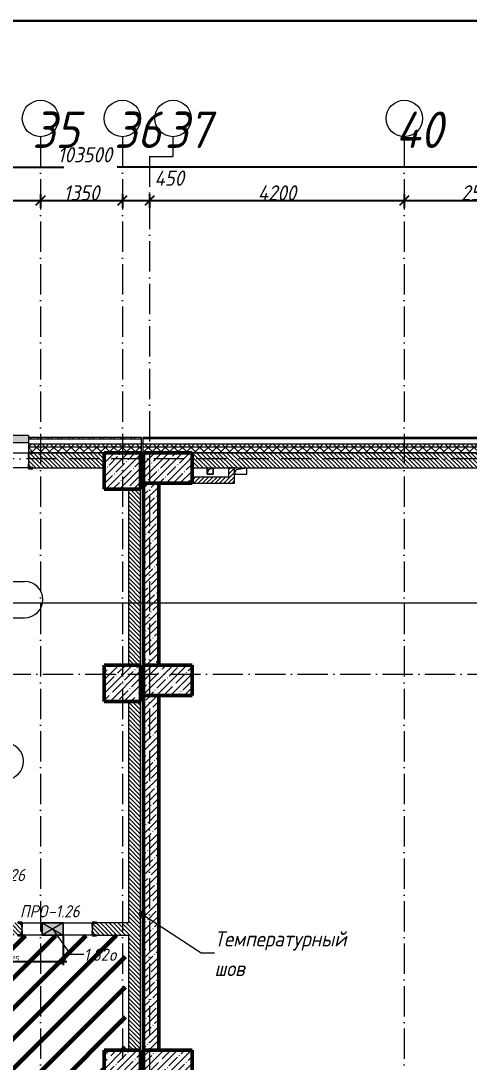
# Model space of a CAD drawing. Header units: millimetres. Extents: x -606178 to 312196, y -19338 to 632709.
# Drawn here: x -377656 to -370261, y 527430 to 544597 of the extents above; entities that cross this region are included whole.
import ezdxf

# ---------------------------------------------------------------- set-up
doc = ezdxf.new("R2010")
doc.units = ezdxf.units.MM
doc.linetypes.add('50_200_ШТРИХ_1Т_ш5_п1_п1_', pattern=[700, 500, -100, 0, -100])
for name, color, linetype, lineweight in [('6.4.1) Окр пт с инж. ПТ2.16', 3, 'Continuous', 60), ('A-____-____-DIMS', 7, 'Continuous', 9), ('A-DETL-GENF-OTLN', 7, 'Continuous', 9), ('A-FLOR-____-OTLN', 7, 'Continuous', 9), ('A-GENM-____-IDEN', 7, 'Continuous', 9), ('A-GENM-____-MCUT', 7, 'Continuous', 25), ('A-GENM-____-OTLN', 7, 'Continuous', 9), ('A-GENM-____-OTLN-1', 7, 'Continuous', 25), ('A-GLAZ-____-IDEN', 7, 'Continuous', 9), ('A-GLAZ-____-OTLN', 7, 'Continuous', 9), ('A-WALL-____-MCUT', 7, 'Continuous', 13), ('A-WALL-____-MCUT-1', 7, 'Continuous', 9), ('A-WALL-____-MCUT-2', 7, 'Continuous', 50), ('A-WALL-____-OTLN', 7, 'Continuous', 9), ('A-WALL-____-PATT-1', 7, 'Continuous', 9), ('A-WALL-FNSH-MCUT-1', 7, 'Continuous', 9), ('G-____-____-TEXT', 7, 'Continuous', 9), ('I-WALL-____-OTLN', 7, 'Continuous', 9), ('S-COLS-____-MCUT', 7, 'Continuous', 50), ('S-COLS-____-OTLN', 7, 'Continuous', 9), ('S-GRID-____-IDEN', 7, 'Continuous', 9), ('S-GRID-____-OTLN', 7, 'Continuous', 9), ('S-GRID-____-OTLN-1', 7, '50_200_ШТРИХ_1Т_ш5_п1_п1_', 9), ('Текстовые примечания', 7, 'Continuous', 9)]:
    doc.layers.add(name, color=color, linetype=linetype, lineweight=lineweight)
for name, color, linetype, lineweight, true_color in [('A-AREA-IDEN-1', 7, 'Continuous', 9, 0x000000), ('A-GLAZ-____-OTLN-1', 7, 'Continuous', 9, 0xc0c0c0), ('G-____-____-SYMB-1', 9, 'Continuous', 9, 0x808080)]:
    doc.layers.add(name, color=color, linetype=linetype, lineweight=lineweight, true_color=true_color)
doc.styles.add('ISOCPEUR_I_11', font='isocpeui.ttf', dxfattribs={"width": 0.9, "height": 200})
doc.styles.add('ISOCPEUR_I_7', font='isocpeui.ttf', dxfattribs={"width": 0.9, "height": 90})
doc.styles.add('ISOCPEUR_I_9', font='isocpeui.ttf', dxfattribs={"width": 0.9, "height": 250})
doc.dimstyles.new('ISO-1_8_0_9К_СРЕДНИЙ_Кладочные_2', dxfattribs={"dimscale": 304.8, "dimtxt": 89.638306, "dimasz": 0.246063, "dimexe": 0.19685, "dimexo": 0, "dimgap": 0, "dimtad": 1, "dimdec": 3, "dimrnd": 0.001, "dimdsep": 46, "dimtxsty": 'ISOCPEUR_I_7', "dimblk1": 'OBLIQUE', "dimblk2": 'OBLIQUE', "dimsah": 1, "dimcen": 0.09, "dimdle": 0.19685, "dimazin": 0, "dimtfac": 1, "dimtdec": 4, "dimtix": 1, "dimtmove": 1, "dimatfit": 3, "dimfxl": 1, "dimtvp": 1, "dimtolj": 1, "dimtzin": 0, "dimarcsym": 2})
doc.dimstyles.new('ISO-2_5_0_9К_БОЛЬШОЙ_ОСИ', dxfattribs={"dimscale": 304.8, "dimtxt": 248.995294, "dimasz": 0.492126, "dimexe": 0.393701, "dimexo": 0, "dimgap": 0, "dimtad": 1, "dimdec": 0, "dimzin": 0, "dimdsep": 46, "dimtxsty": 'ISOCPEUR_I_9', "dimblk1": 'OBLIQUE', "dimblk2": 'OBLIQUE', "dimsah": 1, "dimcen": 0.09, "dimdle": 0.393701, "dimazin": 0, "dimtfac": 1, "dimtdec": 4, "dimtix": 1, "dimtmove": 0, "dimatfit": 3, "dimfxl": 1, "dimtvp": 1, "dimtolj": 1, "dimtzin": 0, "dimarcsym": 2})
doc.dimstyles.new('ISO-2_5_0_9К_БОЛЬШОЙ_ОСИ_1', dxfattribs={"dimscale": 304.8, "dimtxt": 248.995294, "dimasz": 0.492126, "dimexe": 0.393701, "dimexo": 0, "dimgap": 0, "dimtad": 1, "dimdec": 0, "dimzin": 0, "dimdsep": 46, "dimtxsty": 'ISOCPEUR_I_9', "dimblk1": 'OBLIQUE', "dimblk2": 'OBLIQUE', "dimsah": 1, "dimcen": 0.09, "dimdle": 0.393701, "dimazin": 0, "dimtfac": 1, "dimtdec": 4, "dimtix": 1, "dimtmove": 1, "dimatfit": 3, "dimfxl": 1, "dimtvp": 1, "dimtolj": 1, "dimtzin": 0, "dimarcsym": 2})
doc.dimstyles.new('ISO-2_5_0_9К_БОЛЬШОЙ_ОСИ_2', dxfattribs={"dimscale": 304.8, "dimtxt": 248.995294, "dimasz": 0.492126, "dimexe": 0.393701, "dimexo": 0, "dimgap": 0, "dimtad": 1, "dimdec": 0, "dimzin": 0, "dimdsep": 46, "dimtxsty": 'ISOCPEUR_I_9', "dimblk1": 'OBLIQUE', "dimblk2": 'OBLIQUE', "dimsah": 1, "dimcen": 0.09, "dimdle": 0.393701, "dimazin": 0, "dimtfac": 1, "dimtdec": 4, "dimtix": 1, "dimtmove": 2, "dimatfit": 3, "dimfxl": 1, "dimtvp": 1, "dimtolj": 1, "dimtzin": 0, "dimarcsym": 2})
pattern_1 = [(135, (-425830.77, 451794.26), (-35.35534, -35.35534), [])]
pattern_2 = [(45, (-425830.77, 451794.26), (-35.35534, 35.35534), [])]
pattern_3 = [(45, (-425830.77, 451794.26), (-114.04925, 114.04925), []), (45, (-425716.72, 451794.26), (-114.04925, 114.04925), [201.612, -40.322, 3.353, -36.97])]
pattern_4 = [(45, (-425830.77, 451794.26), (-85.53659, 85.53659), []), (45, (-425773.75, 451794.26), (-85.53659, 85.53659), [])]
pattern_5 = [(45, (-425830.77, 451794.26), (-70.71068, 70.71068), []), (135, (-425830.77, 451794.26), (-70.71068, -70.71068), [])]

# ---------------------------------------------------------------- blocks, each defined once
blk = doc.blocks.new('BSC_Колонна _Прямоугольная - 500х800-V15-АР1_План отверстий 1 этажа в осях 1-64_Ю-ЯЯ')
at = {"layer": 'S-COLS-____-OTLN'}
h = blk.add_hatch(dxfattribs=at)
h.set_pattern_fill('FP_19', color=256, style=0, pattern_type=2)
h.set_pattern_definition([(315, (-85431.04, 50600), (114.04925, 114.04925), []), (315, (-85431.04, 50485.95), (114.04925, 114.04925), [201.613, -40.323, 3.353, -36.97])])
h.paths.add_polyline_path([(-250, 400), (-250, -400), (250, -400), (250, 400)], flags=0)
at = {"layer": 'S-COLS-____-MCUT'}
for p, q in [((250, 400), (-250, 400)), ((-250, 400), (-250, -400)), ((250, -400), (250, 400)), ((-250, -400), (250, -400))]:
    blk.add_line(p, q, dxfattribs=at)
blk = doc.blocks.new('BSC_Колонна _Прямоугольная - 600х600-V92-АР1_План отверстий 1 этажа в осях 1-64_Ю-ЯЯ')
at = {"layer": 'S-COLS-____-OTLN'}
h = blk.add_hatch(dxfattribs=at)
h.set_pattern_fill('FP_102', color=256, style=0, pattern_type=2)
h.set_pattern_definition([(45, (-49850, -85381.04), (-114.04925, 114.04925), []), (45, (-49735.95, -85381.04), (-114.04925, 114.04925), [201.613, -40.323, 3.353, -36.97])])
h.paths.add_polyline_path([(-300, -300), (300, -300), (300, 300), (-300, 300)], flags=0)
at = {"layer": 'S-COLS-____-MCUT'}
for p, q in [((300, 300), (-300, 300)), ((-300, 300), (-300, -300)), ((300, -300), (300, 300)), ((-300, -300), (300, -300))]:
    blk.add_line(p, q, dxfattribs=at)
blk = doc.blocks.new('BSC_Колонна _Прямоугольная - 500х800-V93-АР1_План отверстий 1 этажа в осях 1-64_Ю-ЯЯ')
at = {"layer": 'S-COLS-____-OTLN'}
h = blk.add_hatch(dxfattribs=at)
h.set_pattern_fill('FP_103', color=256, style=0, pattern_type=2)
h.set_pattern_definition([(315, (-81931.04, 50600), (114.04925, 114.04925), []), (315, (-81931.04, 50485.95), (114.04925, 114.04925), [201.613, -40.323, 3.353, -36.97])])
h.paths.add_polyline_path([(-250, -400), (250, -400), (250, 400), (-250, 400)], flags=0)
at = {"layer": 'S-COLS-____-MCUT'}
for p, q in [((250, 400), (-250, 400)), ((-250, 400), (-250, -400)), ((250, -400), (250, 400)), ((-250, -400), (250, -400))]:
    blk.add_line(p, q, dxfattribs=at)
blk = doc.blocks.new('BSC_Колонна _Прямоугольная - 500х800-V94-АР1_План отверстий 1 этажа в осях 1-64_Ю-ЯЯ')
at = {"layer": 'S-COLS-____-OTLN'}
h = blk.add_hatch(dxfattribs=at)
h.set_pattern_fill('FP_104', color=256, style=0, pattern_type=2)
h.set_pattern_definition([(315, (-75581.04, 50600), (114.04925, 114.04925), []), (315, (-75581.04, 50485.95), (114.04925, 114.04925), [201.613, -40.323, 3.353, -36.97])])
h.paths.add_polyline_path([(-250, -400), (250, -400), (250, 400), (-250, 400)], flags=0)
at = {"layer": 'S-COLS-____-MCUT'}
for p, q in [((250, 400), (-250, 400)), ((-250, 400), (-250, -400)), ((250, -400), (250, 400)), ((-250, -400), (250, -400))]:
    blk.add_line(p, q, dxfattribs=at)
blk = doc.blocks.new('BSC_Колонна _Прямоугольная - 600х600-V104-АР1_План отверстий 1 этажа в осях 1-64_Ю-ЯЯ')
at = {"layer": 'S-COLS-____-OTLN'}
h = blk.add_hatch(dxfattribs=at)
h.set_pattern_fill('FP_115', color=256, style=0, pattern_type=2)
h.set_pattern_definition([(45, (-49850, -81881.04), (-114.04925, 114.04925), []), (45, (-49735.95, -81881.04), (-114.04925, 114.04925), [201.613, -40.323, 3.353, -36.97])])
h.paths.add_polyline_path([(-300, -300), (300, -300), (300, 300), (-300, 300)], flags=0)
at = {"layer": 'S-COLS-____-MCUT'}
for p, q in [((300, 300), (-300, 300)), ((-300, 300), (-300, -300)), ((300, -300), (300, 300)), ((-300, -300), (300, -300))]:
    blk.add_line(p, q, dxfattribs=at)
blk = doc.blocks.new('BSC_Колонна _Прямоугольная - 600х600-V105-АР1_План отверстий 1 этажа в осях 1-64_Ю-ЯЯ')
at = {"layer": 'S-COLS-____-OTLN'}
h = blk.add_hatch(dxfattribs=at)
h.set_pattern_fill('FP_116', color=256, style=0, pattern_type=2)
h.set_pattern_definition([(45, (-49850, -75531.04), (-114.04925, 114.04925), []), (45, (-49735.95, -75531.04), (-114.04925, 114.04925), [201.613, -40.323, 3.353, -36.97])])
h.paths.add_polyline_path([(-300, -300), (300, -300), (300, 300), (-300, 300)], flags=0)
at = {"layer": 'S-COLS-____-MCUT'}
for p, q in [((300, 300), (-300, 300)), ((-300, 300), (-300, -300)), ((300, -300), (300, 300)), ((-300, -300), (300, -300))]:
    blk.add_line(p, q, dxfattribs=at)
blk = doc.blocks.new('Фахверк_СКБ_Уголок - 250_3520-27500975-АР1_План отверстий 1 этажа в осях 1-64_Ю-ЯЯ')
at = {"layer": 'A-GENM-____-MCUT'}
for p, q in [((200, 181), (125, 181)), ((125, 181), (125, 106)), ((131, 106), (131, 175)), ((131, 175), (200, 175)), ((200, 175), (200, 181)), ((125, 106), (131, 106)), ((131, -6), (125, -6)), ((125, -6), (125, -81)), ((125, -81), (200, -81)), ((131, -75), (131, -6)), ((200, -75), (131, -75)), ((200, -81), (200, -75))]:
    blk.add_line(p, q, dxfattribs=at)
blk = doc.blocks.new('154_Стойка_СКБ_Уголок - СМ-2230_200-28216496-АР1_План отверстий 1 этажа в осях 1-64_Ю-ЯЯ')
at = {"layer": 'A-GENM-____-MCUT'}
for p, q in [((125, 156), (125, 81)), ((200, 156), (125, 156)), ((125, 81), (131, 81)), ((131, 19), (125, 19)), ((125, 19), (125, -56)), ((131, 81), (131, 150)), ((131, 150), (200, 150)), ((131, -50), (131, 19)), ((200, 150), (200, 156)), ((125, -56), (200, -56)), ((200, -50), (131, -50)), ((200, -56), (200, -50))]:
    blk.add_line(p, q, dxfattribs=at)
blk = doc.blocks.new('AR_Отверстие прямоугольное _в плите_ - AR_Отверстие прямоугольное _в плите_-30459868-АР1_План отверстий 1 этажа в осях 1-64_Ю-ЯЯ')
at = {"layer": 'A-GENM-____-OTLN'}
for p, q in [((-50, 50), (-50, -50)), ((-50, -50), (-25, 25)), ((-25, 25), (50, 50)), ((50, -50), (50, 50)), ((-50, -50), (50, -50))]:
    blk.add_line(p, q, dxfattribs=at)
blk = doc.blocks.new('AR_Отверстие прямоугольное _в плите_ - AR_Отверстие прямоугольное _в плите_-V203-АР1_План отверстий 1 этажа в осях 1-64_Ю-ЯЯ')
at = {"layer": 'A-GENM-____-OTLN'}
for p, q in [((-100, -50), (-75, 25)), ((-75, 25), (100, 50)), ((100, -50), (100, 50)), ((-100, -50), (100, -50))]:
    blk.add_line(p, q, dxfattribs=at)
blk = doc.blocks.new('Отлив_СКБ - Отлив витража_120_НВФ-31885689-АР1_План отверстий 1 этажа в осях 1-64_Ю-ЯЯ')
at = {"layer": 'A-GLAZ-____-OTLN-1'}
for points in [[(1800, 2), (1800, 120), (0, 120), (0, 2), (750, 2)], [(1800, 0), (1800, 2), (0, 2), (0, 0), (750, 0)]]:
    blk.add_hatch(color=256, dxfattribs=at).paths.add_polyline_path(points, flags=0)
at = {"layer": 'A-GLAZ-____-OTLN'}
for p, q in [((0, 83), (0, 120)), ((1800, 120), (0, 120)), ((0, 2), (1800, 2)), ((1800, 120), (1800, 83)), ((1800, 0), (0, 0))]:
    blk.add_line(p, q, dxfattribs=at)
blk = doc.blocks.new('AR_Отверстие прямоугольное _в стене_ - AR_Отверстие прямоугольное _в стене__ОВ-36706253-АР1_План отверстий 1 этажа в осях 1-64_Ю-ЯЯ')
at = {"layer": 'A-GLAZ-____-OTLN'}
blk.add_hatch(color=256, dxfattribs=at).paths.add_polyline_path([(175, -100), (175, 100), (-175, 100), (-175, -100)], flags=0)
at = {"layer": 'A-DETL-GENF-OTLN'}
for p, q in [((-175, -100), (-175, 100)), ((-175, 100), (175, 100)), ((175, 100), (-175, -100)), ((-175, 100), (175, -100)), ((175, 100), (-175, 100)), ((-175, 100), (-175, -100)), ((175, 100), (175, -100)), ((175, -100), (175, 100)), ((175, -100), (-175, -100)), ((-175, -100), (175, -100))]:
    blk.add_line(p, q, dxfattribs=at)
blk = doc.blocks.new('Ось сетки - Круг_Ø6_00__ISO-2_5_0_9K_-25732049-АР1_План отверстий 1 этажа в осях 1-64_Ю-ЯЯ')
at = {"layer": 'S-GRID-____-IDEN'}
blk.add_circle((0, 0), 3, dxfattribs=at)
blk = doc.blocks.new('_Oblique')
at = {"color": 0, "linetype": 'ByBlock', "lineweight": -2}
blk.add_line((-0.5, -0.5), (0.5, 0.5), dxfattribs=at)
blk = doc.blocks.new('*D4374')
at = {"layer": 'A-____-____-DIMS', "color": 0, "lineweight": -2, "transparency": 16777216}
for p, q in [((-379751, 541635), (-377211, 541635)), ((-379631, 541741), (-379631, 541515)), ((-377331, 541741), (-377331, 541515))]:
    blk.add_line(p, q, dxfattribs=at)
at = {"layer": 'Defpoints', "color": 0, "transparency": 16777216}
for p in [(-379631, 541741), (-377331, 541741), (-377331, 541635)]:
    blk.add_point(p, dxfattribs=at)
at = {"layer": 'A-____-____-DIMS', "color": 0, "lineweight": -2, "transparency": 16777216, "xscale": 150, "yscale": 150, "zscale": 150, "rotation": 180}
blk.add_blockref('_Oblique', (-379631, 541635), dxfattribs=at)
at = {"layer": 'A-____-____-DIMS', "color": 0, "lineweight": -2, "transparency": 16777216, "xscale": 150, "yscale": 150, "zscale": 150}
blk.add_blockref('_Oblique', (-377331, 541635), dxfattribs=at)
at = {"layer": 'A-____-____-DIMS', "color": 0, "transparency": 16777216, "insert": (-378481, 541760), "char_height": 250, "width": 758.48, "attachment_point": 5, "style": 'ISOCPEUR_I_9'}
blk.add_mtext('\\A1;2300', dxfattribs=at)
blk = doc.blocks.new('*D4375')
at = {"layer": 'A-____-____-DIMS', "color": 0, "lineweight": -2, "transparency": 16777216}
for p, q in [((-377451, 541635), (-375861, 541635)), ((-377331, 541741), (-377331, 541515)), ((-375981, 541741), (-375981, 541515))]:
    blk.add_line(p, q, dxfattribs=at)
at = {"layer": 'Defpoints', "color": 0, "transparency": 16777216}
for p in [(-377331, 541741), (-375981, 541741), (-375981, 541635)]:
    blk.add_point(p, dxfattribs=at)
at = {"layer": 'A-____-____-DIMS', "color": 0, "lineweight": -2, "transparency": 16777216, "xscale": 150, "yscale": 150, "zscale": 150, "rotation": 180}
blk.add_blockref('_Oblique', (-377331, 541635), dxfattribs=at)
at = {"layer": 'A-____-____-DIMS', "color": 0, "lineweight": -2, "transparency": 16777216, "xscale": 150, "yscale": 150, "zscale": 150}
blk.add_blockref('_Oblique', (-375981, 541635), dxfattribs=at)
at = {"layer": 'A-____-____-DIMS', "color": 0, "transparency": 16777216, "insert": (-376656, 541760), "char_height": 250, "width": 701.02, "attachment_point": 5, "style": 'ISOCPEUR_I_9'}
blk.add_mtext('\\A1;1350', dxfattribs=at)
blk = doc.blocks.new('*D4376')
at = {"layer": 'A-____-____-DIMS', "color": 0, "lineweight": -2, "transparency": 16777216}
for p, q in [((-376101, 541635), (-375411, 541635)), ((-375981, 541741), (-375981, 541515)), ((-375531, 541741), (-375531, 541515))]:
    blk.add_line(p, q, dxfattribs=at)
at = {"layer": 'Defpoints', "color": 0, "transparency": 16777216}
for p in [(-375981, 541741), (-375531, 541741), (-375531, 541635)]:
    blk.add_point(p, dxfattribs=at)
at = {"layer": 'A-____-____-DIMS', "color": 0, "lineweight": -2, "transparency": 16777216, "xscale": 150, "yscale": 150, "zscale": 150, "rotation": 180}
blk.add_blockref('_Oblique', (-375981, 541635), dxfattribs=at)
at = {"layer": 'A-____-____-DIMS', "color": 0, "lineweight": -2, "transparency": 16777216, "xscale": 150, "yscale": 150, "zscale": 150}
blk.add_blockref('_Oblique', (-375531, 541635), dxfattribs=at)
at = {"layer": 'A-____-____-DIMS', "color": 0, "transparency": 16777216, "insert": (-375451, 542128), "char_height": 250, "width": 591.84, "attachment_point": 1, "line_spacing_factor": 1.149209, "style": 'ISOCPEUR_I_9'}
blk.add_mtext('\\A1;450', dxfattribs=at)
blk = doc.blocks.new('*D4377')
at = {"layer": 'A-____-____-DIMS', "color": 0, "lineweight": -2, "transparency": 16777216}
for p, q in [((-375651, 541635), (-371211, 541635)), ((-375531, 541741), (-375531, 541515)), ((-371331, 541741), (-371331, 541515))]:
    blk.add_line(p, q, dxfattribs=at)
at = {"layer": 'Defpoints', "color": 0, "transparency": 16777216}
for p in [(-375531, 541741), (-371331, 541741), (-371331, 541635)]:
    blk.add_point(p, dxfattribs=at)
at = {"layer": 'A-____-____-DIMS', "color": 0, "lineweight": -2, "transparency": 16777216, "xscale": 150, "yscale": 150, "zscale": 150, "rotation": 180}
blk.add_blockref('_Oblique', (-375531, 541635), dxfattribs=at)
at = {"layer": 'A-____-____-DIMS', "color": 0, "lineweight": -2, "transparency": 16777216, "xscale": 150, "yscale": 150, "zscale": 150}
blk.add_blockref('_Oblique', (-371331, 541635), dxfattribs=at)
at = {"layer": 'A-____-____-DIMS', "color": 0, "transparency": 16777216, "insert": (-373431, 541760), "char_height": 250, "width": 781.46, "attachment_point": 5, "style": 'ISOCPEUR_I_9'}
blk.add_mtext('\\A1;4200', dxfattribs=at)
blk = doc.blocks.new('*D4378')
at = {"layer": 'A-____-____-DIMS', "color": 0, "lineweight": -2, "transparency": 16777216}
for p, q in [((-371451, 541635), (-368711, 541635)), ((-371331, 541741), (-371331, 541515)), ((-368831, 541741), (-368831, 541515))]:
    blk.add_line(p, q, dxfattribs=at)
at = {"layer": 'Defpoints', "color": 0, "transparency": 16777216}
for p in [(-371331, 541741), (-368831, 541741), (-368831, 541635)]:
    blk.add_point(p, dxfattribs=at)
at = {"layer": 'A-____-____-DIMS', "color": 0, "lineweight": -2, "transparency": 16777216, "xscale": 150, "yscale": 150, "zscale": 150, "rotation": 180}
blk.add_blockref('_Oblique', (-371331, 541635), dxfattribs=at)
at = {"layer": 'A-____-____-DIMS', "color": 0, "lineweight": -2, "transparency": 16777216, "xscale": 150, "yscale": 150, "zscale": 150}
blk.add_blockref('_Oblique', (-368831, 541635), dxfattribs=at)
at = {"layer": 'A-____-____-DIMS', "color": 0, "transparency": 16777216, "insert": (-370081, 541760), "char_height": 250, "width": 758.48, "attachment_point": 5, "style": 'ISOCPEUR_I_9'}
blk.add_mtext('\\A1;2500', dxfattribs=at)
blk = doc.blocks.new('*D4393')
at = {"layer": 'A-____-____-DIMS', "color": 0, "lineweight": -2, "transparency": 16777216}
for p, q in [((-428301, 542187), (-376947, 542187)), ((-428181, 542293), (-428181, 542067)), ((-324561, 542187), (-376068, 542187)), ((-324681, 542293), (-324681, 542067))]:
    blk.add_line(p, q, dxfattribs=at)
at = {"layer": 'Defpoints', "color": 0, "transparency": 16777216}
for p in [(-428181, 542293), (-324681, 542293), (-324681, 542187)]:
    blk.add_point(p, dxfattribs=at)
at = {"layer": 'A-____-____-DIMS', "color": 0, "lineweight": -2, "transparency": 16777216, "xscale": 150, "yscale": 150, "zscale": 150, "rotation": 180}
blk.add_blockref('_Oblique', (-428181, 542187), dxfattribs=at)
at = {"layer": 'A-____-____-DIMS', "color": 0, "lineweight": -2, "transparency": 16777216, "xscale": 150, "yscale": 150, "zscale": 150}
blk.add_blockref('_Oblique', (-324681, 542187), dxfattribs=at)
at = {"layer": 'A-____-____-DIMS', "color": 0, "transparency": 16777216, "insert": (-377048, 542514), "char_height": 250, "width": 1080.26, "attachment_point": 1, "line_spacing_factor": 1.149209, "style": 'ISOCPEUR_I_9'}
blk.add_mtext('\\A1;103500', dxfattribs=at)
blk = doc.blocks.new('*D4479')
at = {"layer": 'A-____-____-DIMS', "color": 0, "lineweight": -2, "transparency": 16777216}
for p, q in [((-378681, 529519), (-378681, 529030)), ((-376956, 529519), (-376956, 529030)), ((-378741, 529090), (-376896, 529090))]:
    blk.add_line(p, q, dxfattribs=at)
at = {"layer": 'Defpoints', "color": 0, "transparency": 16777216}
for p in [(-378681, 529519), (-376956, 529519), (-376956, 529090)]:
    blk.add_point(p, dxfattribs=at)
at = {"layer": 'A-____-____-DIMS', "color": 0, "lineweight": -2, "transparency": 16777216, "xscale": 75, "yscale": 75, "zscale": 75, "rotation": 180}
blk.add_blockref('_Oblique', (-378681, 529090), dxfattribs=at)
at = {"layer": 'A-____-____-DIMS', "color": 0, "lineweight": -2, "transparency": 16777216, "xscale": 75, "yscale": 75, "zscale": 75}
blk.add_blockref('_Oblique', (-376956, 529090), dxfattribs=at)
at = {"layer": 'A-____-____-DIMS', "color": 0, "transparency": 16777216, "insert": (-377818, 529135), "char_height": 90, "width": 504.73, "attachment_point": 5, "style": 'ISOCPEUR_I_7'}
blk.add_mtext('\\A1;1725', dxfattribs=at)
blk = doc.blocks.new('AAR_СКБ_Марка_помещения_1_5 ммп - Номер _ Площадь-27962135-АИ_План этажа_Стены_1')
at = {"layer": 'A-AREA-IDEN-1'}
for p, q in [((-2.987, 3), (3.013, 3)), ((-2.987, 0), (3.013, 0))]:
    blk.add_line(p, q, dxfattribs=at)
for centre, start, end in [((-2.987, 1.5), 90, 270), ((3.013, 1.5), 270, 90)]:
    blk.add_arc(centre, 1.5, start, end, dxfattribs=at)

msp = doc.modelspace()

# ---------------------------------------------------------------- hatches: boundary and pattern name
at = {"layer": '6.4.1) Окр пт с инж. ПТ2.16'}
h = msp.add_hatch(dxfattribs=at)
h.set_pattern_fill('ANSI31', color=256, scale=111)
h.paths.add_polyline_path([(-391355.7712, 533624.9536), (-391380.7712, 533624.9536), (-391380.7712, 533618.9536), (-391455.7712, 533618.9536), (-393330.7712, 533624.6861), (-393330.7712, 533618.9536), (-393418.2712, 533618.9536), (-393418.2712, 526515.3011), (-386255.7712, 526515.3011), (-386255.7712, 526520.9536), (-386180.7712, 526520.9536), (-385030.7712, 526520.0692), (-385030.7712, 526520.9536), (-384955.7712, 526520.9536), (-382505.7712, 526518.6926), (-382505.7712, 526521.3011), (-382430.7712, 526521.3011), (-381280.7712, 526519.3845), (-381280.7712, 526521.3011), (-381205.7712, 526521.3011), (-378830.7712, 526515.3011), (-378830.7712, 525915.3011), (-378830.7712, 521330.3011), (-378824.7712, 521330.3011), (-378824.7712, 521255.3011), (-378829.119, 520255.3011), (-378824.7712, 520255.3011), (-378824.7712, 520180.3011), (-378830.7712, 519875.3011), (-375930.7712, 519875.3011), (-375930.7712, 521575.3011), (-376280.7712, 521575.3011), (-376280.7712, 522175.3011), (-375930.7712, 522175.3011), (-375930.7712, 527025.3011), (-376280.7712, 527025.3011), (-376280.7712, 527625.3011), (-375930.7712, 527625.3011), (-375930.7712, 529525.3011), (-376405.7712, 529525.3011), (-376405.7712, 529519.3011), (-376480.7712, 529519.3011), (-377630.7712, 529519.765), (-377630.7712, 529519.3011), (-377705.7712, 529519.3011), (-391355.7712, 529525.3011)])
at = {"layer": 'A-WALL-____-PATT-1'}
h = msp.add_hatch(dxfattribs=at)
h.set_pattern_fill('FP_3', color=256, style=0, pattern_type=2)
h.set_pattern_definition(pattern_4)
h.paths.add_polyline_path([(-375665.7712, 537705.3011), (-375665.7712, 537725.3011), (-377530.7712, 537725.3011), (-377530.7712, 537705.3011), (-376356.1612, 537705.3011)], flags=0)
h.paths.add_polyline_path([(-379330.7712, 537705.3011), (-379330.7712, 537725.3011), (-381030.7712, 537725.3011), (-381030.7712, 537705.3011), (-379891.1626, 537705.3011)], flags=0)
h.paths.add_polyline_path([(-382830.7712, 537705.3011), (-382830.7712, 537725.3011), (-384530.7712, 537725.3011), (-384530.7712, 537705.3011), (-383426.1639, 537705.3011)], flags=0)
h.paths.add_polyline_path([(-386330.7712, 537705.3011), (-386330.7712, 537725.3011), (-388030.7712, 537725.3011), (-388030.7712, 537705.3011), (-386961.1652, 537705.3011)], flags=0)
h.paths.add_polyline_path([(-391455.7712, 537705.3011), (-389830.7712, 537705.3011), (-389830.7712, 537725.3011), (-391455.7712, 537725.3011)], flags=0)
h.paths.add_polyline_path([(-393427.7712, 537705.3011), (-393330.7712, 537705.3011), (-393330.7712, 537725.3011), (-394230.7712, 537725.3011), (-394230.7712, 537705.3011), (-394031.1679, 537705.3011)], flags=0)
h.paths.add_polyline_path([(-398980.7712, 537705.3011), (-398980.7712, 537725.3011), (-400050.7712, 537725.3011), (-400050.7712, 537705.3011)], flags=0)
h.paths.add_polyline_path([(-396030.7712, 537705.3011), (-396030.7712, 537725.3011), (-397180.7712, 537725.3011), (-397180.7712, 537705.3011)], flags=0)
h.paths.add_polyline_path([(-401960.7712, 537705.3011), (-401850.7712, 537705.3011), (-401850.7712, 537725.3011), (-401960.7712, 537725.3011)], flags=0)
h = msp.add_hatch(dxfattribs=at)
h.set_pattern_fill('FP_3', color=256, style=0, pattern_type=2)
h.set_pattern_definition(pattern_4)
h.paths.add_polyline_path([(-351115.7712, 537705.3011), (-351115.7712, 537725.3011), (-375645.7712, 537725.3011), (-375645.7712, 537705.3011), (-351611.1519, 537705.3011)], flags=0)
h = msp.add_hatch(dxfattribs=at)
h.set_pattern_fill('FP_1', color=256, style=0, pattern_type=2)
h.set_pattern_definition(pattern_5)
h.paths.add_polyline_path([(-376356.1612, 537575.3011), (-375665.7712, 537575.3011), (-375665.7712, 537625.3011), (-377530.7712, 537625.3011), (-377530.7712, 537575.3011)], flags=0)
h.paths.add_polyline_path([(-381030.7712, 537575.3011), (-379330.7712, 537575.3011), (-379330.7712, 537625.3011), (-381030.7712, 537625.3011)], flags=0)
h.paths.add_polyline_path([(-384309.9142, 537575.3011), (-382830.7712, 537575.3011), (-382830.7712, 537625.3011), (-384530.7712, 537625.3011), (-384530.7712, 537575.3011)], flags=0)
h.paths.add_polyline_path([(-389830.7712, 537575.3011), (-389830.7712, 537625.3011), (-391455.7712, 537625.3011), (-391455.7712, 537575.3011), (-390496.1666, 537575.3011)], flags=0)
h.paths.add_polyline_path([(-387844.9156, 537575.3011), (-386330.7712, 537575.3011), (-386330.7712, 537625.3011), (-388030.7712, 537625.3011), (-388030.7712, 537575.3011)], flags=0)
h.paths.add_polyline_path([(-393427.7712, 537575.3011), (-393330.7712, 537575.3011), (-393330.7712, 537625.3011), (-393427.7712, 537625.3011)], flags=0)
h = msp.add_hatch(dxfattribs=at)
h.set_pattern_fill('FP_1', color=256, style=0, pattern_type=2)
h.set_pattern_definition(pattern_5)
h.paths.add_polyline_path([(-375680.7712, 537475.3011), (-375665.7712, 537475.3011), (-375665.7712, 537575.3011), (-377530.7712, 537575.3011), (-377530.7712, 537481.3011), (-377455.7712, 537481.3011), (-377455.7712, 537475.3011), (-376280.7712, 537475.3011)], flags=0)
h.paths.add_polyline_path([(-379330.7712, 537475.3011), (-379330.7712, 537575.3011), (-381030.7712, 537575.3011), (-381030.7712, 537481.3011), (-380955.7712, 537481.3011), (-380955.7712, 537475.3011), (-379891.1626, 537475.3011)], flags=0)
h.paths.add_polyline_path([(-382905.7712, 537475.3011), (-382905.7712, 537481.3011), (-382830.7712, 537481.3011), (-382830.7712, 537575.3011), (-384530.7712, 537575.3011), (-384530.7712, 537481.3011), (-384455.7712, 537481.3011), (-384455.7712, 537475.3011), (-382980.7712, 537475.3011)], flags=0)
h.paths.add_polyline_path([(-386961.1652, 537475.3011), (-386405.7712, 537475.3011), (-386405.7712, 537481.3011), (-386330.7712, 537481.3011), (-386330.7712, 537575.3011), (-388030.7712, 537575.3011), (-388030.7712, 537481.3011), (-387955.7712, 537481.3011), (-387955.7712, 537475.3011), (-387180.7712, 537475.3011)], flags=0)
h.paths.add_polyline_path([(-389905.7712, 537475.3011), (-389905.7712, 537481.3011), (-389830.7712, 537481.3011), (-389830.7712, 537575.3011), (-391455.7712, 537575.3011), (-391455.7712, 537475.3011), (-390496.1666, 537475.3011)], flags=0)
h.paths.add_polyline_path([(-393330.7712, 537475.3011), (-393330.7712, 537575.3011), (-393427.7712, 537575.3011), (-393427.7712, 537475.3011)], flags=0)
h = msp.add_hatch(dxfattribs=at)
h.set_pattern_fill('FP_1', color=256, style=0, pattern_type=2)
h.set_pattern_definition(pattern_5)
h.paths.add_polyline_path([(-351115.7712, 537575.3011), (-351115.7712, 537625.3011), (-375645.7712, 537625.3011), (-375645.7712, 537575.3011), (-351611.1519, 537575.3011)], flags=0)
h = msp.add_hatch(dxfattribs=at)
h.set_pattern_fill('FP_1', color=256, style=0, pattern_type=2)
h.set_pattern_definition(pattern_5)
h.paths.add_polyline_path([(-351130.7712, 537475.3011), (-351115.7712, 537475.3011), (-351115.7712, 537575.3011), (-375645.7712, 537575.3011), (-375645.7712, 537475.3011), (-351611.1519, 537475.3011)], flags=0)
h = msp.add_hatch(dxfattribs=at)
h.set_pattern_fill('FP_6', color=256, style=0, pattern_type=2)
h.set_pattern_definition(pattern_1)
h.paths.add_polyline_path([(-376280.7712, 537225.3011), (-376280.7712, 537475.3011), (-377524.7712, 537475.3011), (-377524.7712, 537406.3011), (-377530.7712, 537406.3011), (-377530.7712, 537294.3011), (-377524.7712, 537294.3011), (-377524.7712, 537225.3011), (-376356.1612, 537225.3011)], flags=0)
h = msp.add_hatch(dxfattribs=at)
h.set_pattern_fill('FP_6', color=256, style=0, pattern_type=2)
h.set_pattern_definition(pattern_1)
h.paths.add_polyline_path([(-369080.7712, 537225.3011), (-369080.7712, 537475.3011), (-374830.7712, 537475.3011), (-374830.7712, 537225.3011), (-369286.1586, 537225.3011)], flags=0)
h = msp.add_hatch(dxfattribs=at)
h.set_pattern_fill('FP_5', color=256, style=0, pattern_type=2)
h.set_pattern_definition(pattern_2)
h.paths.add_polyline_path([(-374130.7712, 537075.3011), (-374130.7712, 537225.3011), (-374230.7712, 537225.3011), (-374230.7712, 537075.3011)], flags=0)
h = msp.add_hatch(dxfattribs=at)
h.set_pattern_fill('FP_5', color=256, style=0, pattern_type=2)
h.set_pattern_definition(pattern_2)
h.paths.add_polyline_path([(-374588.6606, 536975.3011), (-374130.7712, 536975.3011), (-374130.7712, 537075.3011), (-374830.7712, 537075.3011), (-374830.7712, 536975.3011)], flags=0)
h = msp.add_hatch(dxfattribs=at)
h.set_pattern_fill('FP_6', color=256, style=0, pattern_type=2)
h.set_pattern_definition(pattern_1)
h.paths.add_polyline_path([(-375680.7712, 533975.3011), (-375680.7712, 536875.3011), (-375880.7712, 536875.3011), (-375880.7712, 533975.3011)], flags=0)
h = msp.add_hatch(dxfattribs=at)
h.set_pattern_fill('FP_13', color=256, style=0, pattern_type=2)
h.set_pattern_definition(pattern_3)
h.paths.add_polyline_path([(-375380.7712, 533975.3011), (-375380.7712, 536975.3011), (-375630.7712, 536975.3011), (-375630.7712, 533975.3011)], flags=0)
h = msp.add_hatch(dxfattribs=at)
h.set_pattern_fill('FP_13', color=256, style=0, pattern_type=2)
h.set_pattern_definition(pattern_3)
h.paths.add_polyline_path([(-375380.7712, 527625.3011), (-375380.7712, 533475.3011), (-375630.7712, 533475.3011), (-375630.7712, 527625.3011)], flags=0)
h = msp.add_hatch(dxfattribs=at)
h.set_pattern_fill('FP_6', color=256, style=0, pattern_type=2)
h.set_pattern_definition(pattern_1)
h.paths.add_polyline_path([(-375680.8043, 527625.3011), (-375680.7712, 527625.3011), (-375680.7712, 533375.3011), (-375880.7712, 533375.3011), (-375880.7712, 527625.3011), (-375680.8078, 527625.3011)], flags=0)
h = msp.add_hatch(dxfattribs=at)
h.set_pattern_fill('FP_6', color=256, style=0, pattern_type=2)
h.set_pattern_definition(pattern_1)
h.paths.add_polyline_path([(-376474.7712, 529525.3011), (-375880.7712, 529525.3011), (-375880.7712, 529725.3011), (-376474.7712, 529725.3011), (-376474.7712, 529656.3011), (-376480.7712, 529656.3011), (-376480.7712, 529594.3011), (-376474.7712, 529594.3011), (-376474.7712, 529527.3011)], flags=0)
h.paths.add_polyline_path([(-379330.7712, 529525.3011), (-379030.7712, 529525.3011), (-379030.7712, 529725.3011), (-379330.7712, 529725.3011)], flags=0)
h.paths.add_polyline_path([(-377705.7712, 529525.3011), (-377636.7712, 529525.3011), (-377636.7712, 529594.3011), (-377630.7712, 529594.3011), (-377630.7712, 529656.3011), (-377636.7712, 529656.3011), (-377636.7712, 529725.3011), (-378680.7712, 529725.3011), (-378680.7712, 529525.3011)], flags=0)
at = {"layer": 'G-____-____-TEXT'}
h = msp.add_hatch(color=256, dxfattribs=at)
edge = h.paths.add_edge_path(flags=0)
edge.add_arc((-375653.8445, 529868.5239), 50, 0, 360)

# ---------------------------------------------------------------- linework, layer by layer
at = {"layer": 'A-FLOR-____-OTLN'}
for p, q in [((-374580.7712, 537125.3011), (-374580.7712, 537225.3011)), ((-374480.7712, 537225.3011), (-374480.7712, 537125.3011)), ((-374480.7712, 537125.3011), (-374580.7712, 537125.3011))]:
    msp.add_line(p, q, dxfattribs=at)
at = {"layer": 'A-GLAZ-____-IDEN'}
for p, q in [((-377130.7712, 529625.3011), (-376839.829, 529212.9906)), ((-376839.829, 529212.9906), (-376615.6192, 529212.9906))]:
    msp.add_line(p, q, dxfattribs=at)
at = {"layer": 'A-WALL-____-MCUT'}
for p, q in [((-377530.7712, 537705.3011), (-375665.7712, 537705.3011)), ((-377530.7712, 537705.3011), (-377530.7712, 537481.3011)), ((-375665.7712, 537475.3011), (-375665.7712, 537705.3011)), ((-375645.7712, 537705.3011), (-375645.7712, 537475.3011)), ((-351115.7712, 537705.3011), (-375645.7712, 537705.3011)), ((-377530.7712, 537406.3011), (-377530.7712, 537294.3011)), ((-375680.7712, 537475.3011), (-375665.7712, 537475.3011)), ((-375645.7712, 537475.3011), (-375630.7712, 537475.3011)), ((-369080.7712, 537475.3011), (-374830.7712, 537475.3011)), ((-374830.7712, 537475.3011), (-369080.7712, 537475.3011)), ((-377455.7712, 537225.3011), (-376280.7712, 537225.3011)), ((-374830.7712, 537225.3011), (-369080.7712, 537225.3011)), ((-375880.7712, 536875.3011), (-375880.7712, 533975.3011)), ((-375680.7712, 533975.3011), (-375680.7712, 536875.3011)), ((-375880.7712, 533375.3011), (-375880.7712, 529725.3011)), ((-375680.7712, 527625.3011), (-375680.7712, 533375.3011)), ((-377630.7712, 529594.3011), (-377630.7712, 529656.3011)), ((-376480.7712, 529656.3011), (-376480.7712, 529594.3011)), ((-375880.7712, 529725.3011), (-376405.7712, 529725.3011)), ((-376405.7712, 529525.3011), (-375880.7712, 529525.3011)), ((-375880.7712, 529525.3011), (-375880.7712, 527625.3011))]:
    msp.add_line(p, q, dxfattribs=at)
at = {"layer": 'A-WALL-____-MCUT-1'}
for p, q in [((-377530.7712, 537625.3011), (-375665.7712, 537625.3011)), ((-377530.7712, 537575.3011), (-375665.7712, 537575.3011)), ((-375645.7712, 537625.3011), (-351115.7712, 537625.3011)), ((-375645.7712, 537575.3011), (-351115.7712, 537575.3011)), ((-376280.7712, 537475.3011), (-377455.7712, 537475.3011)), ((-377455.7712, 537475.3011), (-376280.7712, 537475.3011))]:
    msp.add_line(p, q, dxfattribs=at)
at = {"layer": 'A-WALL-____-MCUT-2'}
for p, q in [((-375630.7712, 536975.3011), (-375630.7712, 533975.3011)), ((-375380.7712, 533975.3011), (-375380.7712, 536975.3011)), ((-375630.7712, 533475.3011), (-375630.7712, 527625.3011)), ((-375380.7712, 527625.3011), (-375380.7712, 533475.3011))]:
    msp.add_line(p, q, dxfattribs=at)
at = {"layer": 'A-WALL-____-OTLN'}
for p, q in [((-375665.7712, 537625.3011), (-375645.7712, 537625.3011)), ((-379330.7712, 537475.3011), (-377530.7712, 537475.3011)), ((-375645.7712, 537475.3011), (-375665.7712, 537475.3011)), ((-377530.7712, 537225.3011), (-379330.7712, 537225.3011))]:
    msp.add_line(p, q, dxfattribs=at)
at = {"layer": 'A-WALL-FNSH-MCUT-1'}
for p, q in [((-375665.7712, 537725.3011), (-377530.7712, 537725.3011)), ((-377530.7712, 537725.3011), (-377530.7712, 537705.3011)), ((-375665.7712, 537705.3011), (-375665.7712, 537725.3011)), ((-351115.7712, 537725.3011), (-375645.7712, 537725.3011)), ((-375645.7712, 537725.3011), (-375645.7712, 537705.3011)), ((-374130.7712, 537225.3011), (-374230.7712, 537225.3011)), ((-374230.7712, 537225.3011), (-374230.7712, 537075.3011)), ((-374130.7712, 536975.3011), (-374130.7712, 537225.3011)), ((-374230.7712, 537075.3011), (-374830.7712, 537075.3011)), ((-374830.7712, 536975.3011), (-374130.7712, 536975.3011))]:
    msp.add_line(p, q, dxfattribs=at)
at = {"layer": 'G-____-____-SYMB-1'}
msp.add_line((-430745.3734, 535003.3117), (-321318.4174, 535003.3117), dxfattribs=at)
at = {"layer": 'G-____-____-TEXT'}
for p, q in [((-375653.8445, 529868.5239), (-374682.4155, 529231.5666)), ((-374682.4155, 529231.5666), (-374461.876, 529231.5666))]:
    msp.add_line(p, q, dxfattribs=at)
msp.add_circle((-375653.8445, 529868.5239), 50, dxfattribs=at)
at = {"layer": 'I-WALL-____-OTLN'}
for p, q in [((-377630.7712, 529725.3011), (-377305.7712, 529725.3011)), ((-376955.7712, 529725.3011), (-376480.7712, 529725.3011)), ((-377305.7712, 529525.3011), (-377630.7712, 529525.3011)), ((-376480.7712, 529525.3011), (-376955.7712, 529525.3011))]:
    msp.add_line(p, q, dxfattribs=at)
at = {"layer": 'S-GRID-____-OTLN'}
for p, q in [((-375144.5447, 542362.4833), (-375144.5447, 542687.1106)), ((-375530.7712, 542362.4833), (-375144.5447, 542362.4833))]:
    msp.add_line(p, q, dxfattribs=at)
at = {"layer": 'S-GRID-____-OTLN-1'}
for p, q in [((-377330.7712, 542687.1106), (-377330.7712, 504685.847)), ((-375980.7712, 542687.1106), (-375980.7712, 518469.7429)), ((-371330.7712, 542687.1106), (-371330.7712, 504685.847)), ((-375530.7712, 542362.4833), (-375530.7712, 518469.7429)), ((-321756.3646, 537375.3011), (-430499.5414, 537375.3011)), ((-430499.5414, 533825.3011), (-321756.3646, 533825.3011))]:
    msp.add_line(p, q, dxfattribs=at)
at = {"layer": 'Текстовые примечания', "color": 1, "lineweight": 30}
msp.add_lwpolyline([(-19349.125, 544596.983), (-401724.6123, 544596.983)], dxfattribs=at)

# ---------------------------------------------------------------- block references
at = {"layer": 'A-AREA-IDEN-1', "xscale": 199.9999999999999, "yscale": 199.9999999999999, "zscale": 199.9999999999999}
for p in [(-378195.115, 534756.3845), (-378511.6871, 532090.8327)]:
    msp.add_blockref('AAR_СКБ_Марка_помещения_1_5 ммп - Номер _ Площадь-27962135-АИ_План этажа_Стены_1', p, dxfattribs=at)
at = {"layer": 'A-GENM-____-OTLN'}
for name, p in [('AR_Отверстие прямоугольное _в плите_ - AR_Отверстие прямоугольное _в плите_-30459868-АР1_План отверстий 1 этажа в осях 1-64_Ю-ЯЯ', (-374530.7712, 537175.3011)), ('AR_Отверстие прямоугольное _в плите_ - AR_Отверстие прямоугольное _в плите_-V203-АР1_План отверстий 1 этажа в осях 1-64_Ю-ЯЯ', (-374030.7712, 537175.3011))]:
    msp.add_blockref(name, p, dxfattribs=at)
at = {"layer": 'A-GENM-____-OTLN-1'}
for name, p in [('Фахверк_СКБ_Уголок - 250_3520-27500975-АР1_План отверстий 1 этажа в осях 1-64_Ю-ЯЯ', (-377655.7712, 537300.3011)), ('154_Стойка_СКБ_Уголок - СМ-2230_200-28216496-АР1_План отверстий 1 этажа в осях 1-64_Ю-ЯЯ', (-376605.7712, 529575.3011))]:
    msp.add_blockref(name, p, dxfattribs=at)
at = {"layer": 'A-GENM-____-OTLN-1', "rotation": 180}
msp.add_blockref('154_Стойка_СКБ_Уголок - СМ-2230_200-28216496-АР1_План отверстий 1 этажа в осях 1-64_Ю-ЯЯ', (-377505.7712, 529675.3011), dxfattribs=at)
at = {"layer": 'A-GLAZ-____-OTLN'}
for name, p in [('Отлив_СКБ - Отлив витража_120_НВФ-31885689-АР1_План отверстий 1 этажа в осях 1-64_Ю-ЯЯ', (-379330.7712, 537642.3011)), ('AR_Отверстие прямоугольное _в стене_ - AR_Отверстие прямоугольное _в стене__ОВ-36706253-АР1_План отверстий 1 этажа в осях 1-64_Ю-ЯЯ', (-377130.7712, 529625.3011))]:
    msp.add_blockref(name, p, dxfattribs=at)
at = {"layer": 'S-COLS-____-OTLN'}
for name, p in [('BSC_Колонна _Прямоугольная - 600х600-V92-АР1_План отверстий 1 этажа в осях 1-64_Ю-ЯЯ', (-375980.7712, 537175.3011)), ('BSC_Колонна _Прямоугольная - 600х600-V104-АР1_План отверстий 1 этажа в осях 1-64_Ю-ЯЯ', (-375980.7712, 533675.3011)), ('BSC_Колонна _Прямоугольная - 600х600-V105-АР1_План отверстий 1 этажа в осях 1-64_Ю-ЯЯ', (-375980.7712, 527325.3011))]:
    msp.add_blockref(name, p, dxfattribs=at)
at = {"layer": 'S-COLS-____-OTLN', "rotation": 89.9999999999999}
for name, p in [('BSC_Колонна _Прямоугольная - 500х800-V15-АР1_План отверстий 1 этажа в осях 1-64_Ю-ЯЯ', (-375230.7712, 537225.3011)), ('BSC_Колонна _Прямоугольная - 500х800-V93-АР1_План отверстий 1 этажа в осях 1-64_Ю-ЯЯ', (-375230.7712, 533725.3011)), ('BSC_Колонна _Прямоугольная - 500х800-V94-АР1_План отверстий 1 этажа в осях 1-64_Ю-ЯЯ', (-375230.7712, 527375.3011))]:
    msp.add_blockref(name, p, dxfattribs=at)
at = {"layer": 'S-GRID-____-IDEN', "xscale": 99.99999999999993, "yscale": 99.99999999999993, "zscale": 99.99999999999993, "rotation": 180}
for p in [(-377330.7712, 542987.1106), (-375980.7712, 542987.1106), (-375144.5447, 542987.1106), (-371330.7712, 542987.1106)]:
    msp.add_blockref('Ось сетки - Круг_Ø6_00__ISO-2_5_0_9K_-25732049-АР1_План отверстий 1 этажа в осях 1-64_Ю-ЯЯ', p, dxfattribs=at)

# ---------------------------------------------------------------- texts
at = {"layer": 'A-GENM-____-IDEN', "char_height": 200, "attachment_point": 1, "style": 'ISOCPEUR_I_11'}
for s, insert, width in [('-1.26', (-378105.0245, 530614.2348), 663.79725), ('ПРО', (-377669.3771, 530017.113), 562.784625), ('-1.26', (-377205.0333, 530017.113), 663.79725)]:
    msp.add_mtext(s, dxfattribs=dict(at, insert=insert, width=width))
at = {"layer": 'A-GLAZ-____-IDEN', "char_height": 200, "attachment_point": 1, "style": 'ISOCPEUR_I_11'}
for s, insert, width in [('1.82', (-376615.6192, 529300.6052), 505.063125), ('\\fISOCPEUR|b0|i1|c204|p34|;\\W.9;о', (-376198.9004, 529300.6052), 158.734125)]:
    msp.add_mtext(s, dxfattribs=dict(at, insert=insert, width=width))
at = {"layer": 'G-____-____-TEXT', "char_height": 250, "attachment_point": 1, "style": 'ISOCPEUR_I_9'}
for s, insert, width in [('Температурный', (-374461.876, 529587.4207), 2763.416813), ('шов', (-374461.876, 529097.9416), 656.582063)]:
    msp.add_mtext(s, dxfattribs=dict(at, insert=insert, width=width))
at = {"layer": 'S-GRID-____-IDEN', "char_height": 600, "attachment_point": 1, "style": 'ISOCPEUR_I_9'}
for s, insert, width in [('35', (-377465.1429, 543101.0442), 404.0505), ('36', (-376115.1429, 543101.0442), 404.0505), ('37', (-375278.9164, 543101.0442), 404.0505), ('40', (-371474.1429, 543101.0442), 425.696062)]:
    msp.add_mtext(s, dxfattribs=dict(at, insert=insert, width=width))

# ---------------------------------------------------------------- dimensions: what is measured, and where the dimension line sits
at = {"layer": 'A-____-____-DIMS'}
for base, p1, p2, dimstyle, override, picture, middle in [((-324680.7712, 542186.9277), (-428180.7712, 542292.9937), (-324680.7712, 542292.9937), 'ISO-2_5_0_9К_БОЛЬШОЙ_ОСИ_2', {"dimpost": '<>', "dimfxl": 103500}, '*D4393', (-376507.9209, 542346.875)), ((-375530.7712, 541634.7084), (-375980.7712, 541740.7745), (-375530.7712, 541740.7745), 'ISO-2_5_0_9К_БОЛЬШОЙ_ОСИ_1', {"dimpost": '<>', "dimfxl": 450}, '*D4376', (-375154.7186, 541794.6557))]:
    dim = msp.add_linear_dim(base=base, p1=p1, p2=p2, dimstyle=dimstyle, override=override, dxfattribs=at)
    dim.commit()
    dim.dimension.update_dxf_attribs({"geometry": picture, "text_midpoint": middle, "dimtype": 160})
for base, p1, p2, dimstyle, override, picture, middle in [((-377330.7712, 541634.7084), (-379630.7712, 541740.7745), (-377330.7712, 541740.7745), 'ISO-2_5_0_9К_БОЛЬШОЙ_ОСИ', {"dimpost": '<>', "dimfxl": 2300}, '*D4374', (-378480.7712, 541759.7084)), ((-375980.7712, 541634.7084), (-377330.7712, 541740.7745), (-375980.7712, 541740.7745), 'ISO-2_5_0_9К_БОЛЬШОЙ_ОСИ', {"dimpost": '<>', "dimfxl": 1350}, '*D4375', (-376655.7712, 541759.7084)), ((-371330.7712, 541634.7084), (-375530.7712, 541740.7745), (-371330.7712, 541740.7745), 'ISO-2_5_0_9К_БОЛЬШОЙ_ОСИ', {"dimpost": '<>', "dimfxl": 4200}, '*D4377', (-373430.7712, 541759.7084)), ((-368830.7712, 541634.7084), (-371330.7712, 541740.7745), (-368830.7712, 541740.7745), 'ISO-2_5_0_9К_БОЛЬШОЙ_ОСИ', {"dimpost": '<>', "dimfxl": 2500}, '*D4378', (-370080.7712, 541759.7084)), ((-376955.7712, 529089.7745), (-378680.7712, 529519.3011), (-376955.7712, 529519.3011), 'ISO-1_8_0_9К_СРЕДНИЙ_Кладочные_2', {"dimpost": '<>', "dimfxl": 1725}, '*D4479', (-377818.2712, 529135.3541))]:
    dim = msp.add_linear_dim(base=base, p1=p1, p2=p2, dimstyle=dimstyle, override=override, dxfattribs=at)
    dim.commit()
    dim.dimension.update_dxf_attribs({"geometry": picture, "text_midpoint": middle})

doc.saveas('drawing.dxf')
